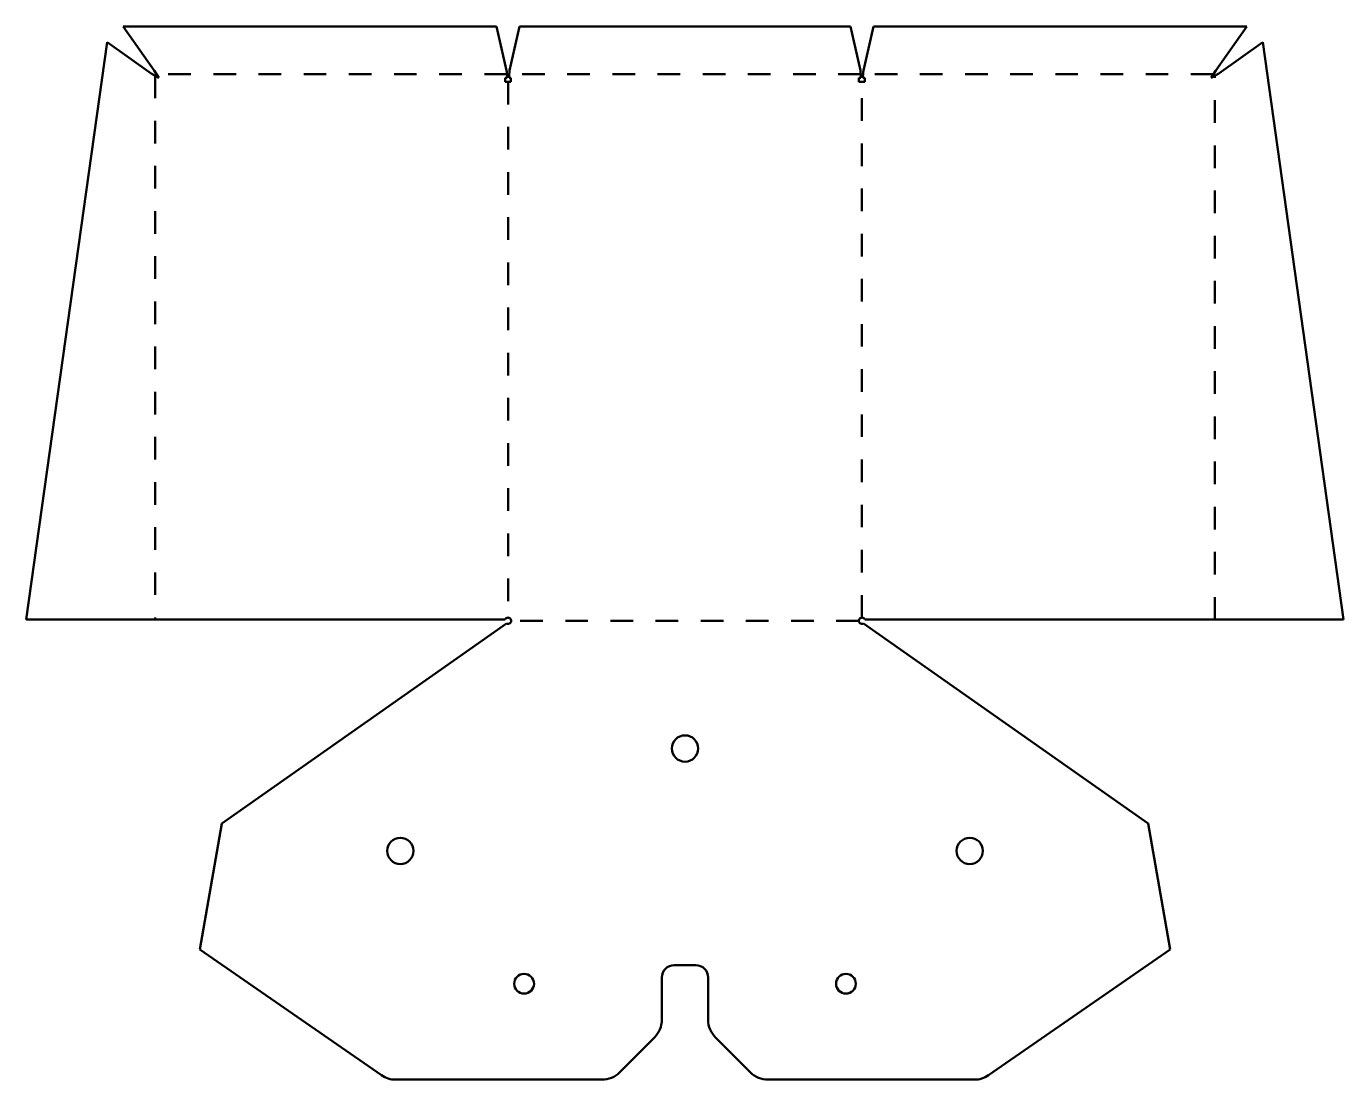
# Model space of a CAD drawing. Header units: inches. Extents: x -5.4 to 21.2, y 2.2 to 23.5.
import ezdxf

# ---------------------------------------------------------------- set-up
doc = ezdxf.new("R2010")
doc.units = ezdxf.units.IN
doc.header["$MEASUREMENT"] = 0
doc.linetypes.add('Dashed Space', pattern=[0.912, 0.456, -0.456])
for name, color, linetype, lineweight in [('IV_BEND_DOWN', 3, 'Dashed Space', 50), ('IV_EXTERIOR_PROFILES', 7, 'Continuous', 50), ('IV_INTERIOR_PROFILES', 7, 'Continuous', 50)]:
    doc.layers.add(name, color=color, linetype=linetype, lineweight=lineweight)

msp = doc.modelspace()

# ---------------------------------------------------------------- linework, layer by layer
at = {"layer": 'IV_BEND_DOWN'}
for p, q in [((-2.763, 22.456), (-2.763, 11.47)), ((4.344, 22.487), (-2.733, 22.487)), ((11.492, 22.487), (4.389, 22.487)), ((18.614, 22.487), (11.538, 22.487)), ((18.645, 11.47), (18.645, 22.456)), ((4.367, 22.331), (4.367, 11.511)), ((11.515, 11.511), (11.515, 22.331)), ((11.452, 11.449), (4.429, 11.449))]:
    msp.add_line(p, q, dxfattribs=at)
at = {"layer": 'IV_EXTERIOR_PROFILES'}
for p, q in [((4.136, 23.451), (-3.407, 23.451)), ((-2.779, 22.563), (-3.407, 23.451)), ((4.335, 22.563), (4.136, 23.451)), ((4.399, 22.563), (4.597, 23.451)), ((11.284, 23.451), (4.597, 23.451)), ((11.483, 22.563), (11.284, 23.451)), ((11.547, 22.563), (11.745, 23.451)), ((19.288, 23.451), (11.745, 23.451)), ((18.66, 22.563), (19.288, 23.451)), ((-3.728, 23.13), (-5.363, 11.47)), ((-2.84, 22.502), (-3.728, 23.13)), ((18.721, 22.502), (19.609, 23.13)), ((19.609, 23.13), (21.244, 11.47)), ((-2.687, 22.41), (-2.84, 22.502)), ((-2.687, 22.41), (-2.779, 22.563)), ((4.347, 22.41), (4.307, 22.41)), ((4.307, 22.331), (4.307, 22.41)), ((4.34, 22.525), (4.335, 22.563)), ((4.344, 22.487), (4.34, 22.525)), ((4.346, 22.449), (4.344, 22.487)), ((4.347, 22.41), (4.346, 22.449)), ((4.386, 22.41), (4.387, 22.449)), ((4.426, 22.41), (4.386, 22.41)), ((4.387, 22.449), (4.389, 22.487)), ((4.389, 22.487), (4.393, 22.525)), ((4.393, 22.525), (4.399, 22.563)), ((4.426, 22.41), (4.426, 22.331)), ((11.455, 22.331), (11.455, 22.41)), ((11.495, 22.41), (11.455, 22.41)), ((11.488, 22.525), (11.483, 22.563)), ((11.492, 22.487), (11.488, 22.525)), ((11.494, 22.449), (11.492, 22.487)), ((11.495, 22.41), (11.494, 22.449)), ((11.534, 22.41), (11.535, 22.449)), ((11.574, 22.41), (11.534, 22.41)), ((11.535, 22.449), (11.538, 22.487)), ((11.538, 22.487), (11.541, 22.525)), ((11.541, 22.525), (11.547, 22.563)), ((11.574, 22.41), (11.574, 22.331)), ((18.568, 22.41), (18.66, 22.563)), ((18.568, 22.41), (18.721, 22.502)), ((4.426, 22.331), (4.307, 22.331)), ((11.455, 22.331), (11.574, 22.331)), ((4.308, 11.47), (-5.363, 11.47)), ((11.574, 11.47), (21.244, 11.47)), ((-1.417, 7.351), (4.337, 11.394)), ((11.545, 11.394), (17.298, 7.351)), ((-1.86, 4.812), (-1.417, 7.351)), ((17.298, 7.351), (17.741, 4.812)), ((1.812, 2.27), (-1.86, 4.812)), ((17.741, 4.812), (14.069, 2.27)), ((7.722, 4.493), (8.159, 4.493)), ((7.472, 3.388), (7.472, 4.243)), ((8.409, 4.243), (8.409, 3.388)), ((7.326, 3.035), (6.618, 2.327)), ((9.263, 2.327), (8.556, 3.035)), ((6.265, 2.181), (2.097, 2.181)), ((13.785, 2.181), (9.617, 2.181))]:
    msp.add_line(p, q, dxfattribs=at)
for centre, radius, start, end in [((4.367, 11.449), 0.0625, 241.3905, 160.1554), ((11.515, 11.449), 0.0625, 19.8446, 298.6095), ((7.722, 4.243), 0.25, 90, 180), ((8.159, 4.243), 0.25, 360, 90), ((6.972, 3.388), 0.5, 315, 0), ((8.909, 3.388), 0.5, 180, 225), ((2.097, 2.681), 0.5, 235.3048, 270), ((6.265, 2.681), 0.5, 270, 315), ((9.617, 2.681), 0.5, 225, 270), ((13.785, 2.681), 0.5, 270, 304.6952)]:
    msp.add_arc(centre, radius, start, end, dxfattribs=at)
at = {"layer": 'IV_INTERIOR_PROFILES'}
for centre, radius in [((7.941, 8.868), 0.266), ((2.191, 6.799), 0.266), ((13.691, 6.799), 0.266), ((4.691, 4.118), 0.2), ((11.191, 4.118), 0.2)]:
    msp.add_circle(centre, radius, dxfattribs=at)

doc.saveas('drawing.dxf')
